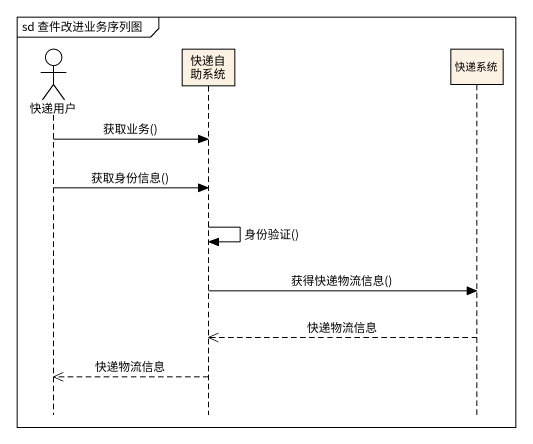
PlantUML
@startuml
mainframe sd 查件改进业务序列图
hide footbox
actor 快递用户
participant 快递自助系统
participant 快递系统

快递用户 -> 快递自助系统 : 获取业务()
快递用户 -> 快递自助系统 : 获取身份信息()
快递自助系统 -> 快递自助系统 : 身份验证()
快递自助系统 -> 快递系统 : 获得快递物流信息()
快递系统 -->> 快递自助系统 : 快递物流信息
快递自助系统 -->> 快递用户 : 快递物流信息
@enduml
